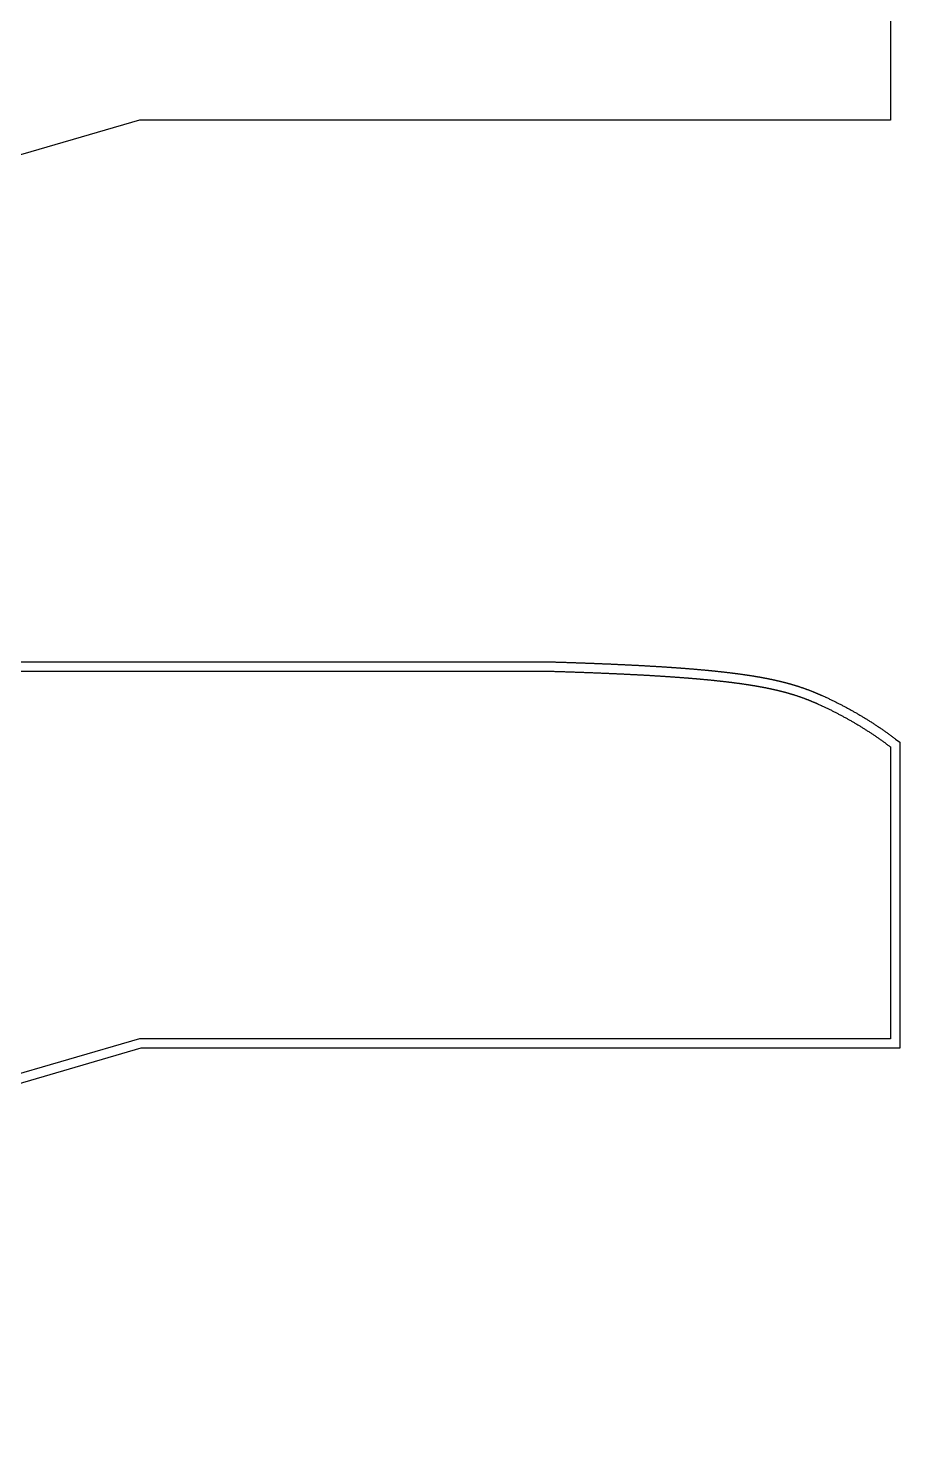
# Model space of a CAD drawing. Header units: inches. Extents: x -1514 to 1282, y -2074 to 286.
# Drawn here: x -1132.673 to -1130.351, y -1994.111 to -1990.371 of the extents above; entities that cross this region are included whole.
import ezdxf

# ---------------------------------------------------------------- set-up
doc = ezdxf.new("R2010")
doc.units = ezdxf.units.IN
doc.header["$LTSCALE"] = 0.1
doc.header["$MEASUREMENT"] = 0

msp = doc.modelspace()

# ---------------------------------------------------------------- linework, layer by layer
at = {"color": 7, "linetype": 'Continuous', "lineweight": 25}
for points in [[(-1130.37636, -1989.83879), (-1130.37636, -1990.61687), (-1132.37636, -1990.61687), (-1135.8751, -1991.63687)], [(-1193.71154, -1992.06055), (-1131.28237, -1992.06055), (-1131.27955, -1992.06063), (-1131.2771, -1992.06071), (-1131.27466, -1992.06078), (-1131.27223, -1992.06085), (-1131.2698, -1992.06093), (-1131.26738, -1992.061), (-1131.26496, -1992.06108), (-1131.26256, -1992.06115), (-1131.26015, -1992.06123), (-1131.25776, -1992.0613), (-1131.25536, -1992.06138), (-1131.25298, -1992.06145), (-1131.2506, -1992.06153), (-1131.24823, -1992.0616), (-1131.24586, -1992.06168), (-1131.2435, -1992.06175), (-1131.24114, -1992.06183), (-1131.23879, -1992.06191), (-1131.23645, -1992.06198), (-1131.23411, -1992.06206), (-1131.23178, -1992.06214), (-1131.22946, -1992.06222), (-1131.22714, -1992.06229), (-1131.22482, -1992.06237), (-1131.22252, -1992.06245), (-1131.22021, -1992.06253), (-1131.21792, -1992.06261), (-1131.21563, -1992.06269), (-1131.21334, -1992.06277), (-1131.21107, -1992.06285), (-1131.20879, -1992.06293), (-1131.20653, -1992.06301), (-1131.20427, -1992.06309), (-1131.20201, -1992.06317), (-1131.19976, -1992.06325), (-1131.19752, -1992.06333), (-1131.19528, -1992.06341), (-1131.19305, -1992.06349), (-1131.19082, -1992.06357), (-1131.1886, -1992.06365), (-1131.18639, -1992.06374), (-1131.18418, -1992.06382), (-1131.18197, -1992.0639), (-1131.17978, -1992.06398), (-1131.17758, -1992.06407), (-1131.1754, -1992.06415), (-1131.17322, -1992.06423), (-1131.17104, -1992.06432), (-1131.16887, -1992.0644), (-1131.16671, -1992.06448), (-1131.16455, -1992.06457), (-1131.1624, -1992.06465), (-1131.16025, -1992.06474), (-1131.15811, -1992.06482), (-1131.15598, -1992.06491), (-1131.15385, -1992.06499), (-1131.15172, -1992.06508), (-1131.1496, -1992.06516), (-1131.14749, -1992.06525), (-1131.14538, -1992.06534), (-1131.14328, -1992.06542), (-1131.14118, -1992.06551), (-1131.13909, -1992.0656), (-1131.13701, -1992.06568), (-1131.13493, -1992.06577), (-1131.13285, -1992.06586), (-1131.13078, -1992.06595), (-1131.12872, -1992.06603), (-1131.12666, -1992.06612), (-1131.12461, -1992.06621), (-1131.12256, -1992.0663), (-1131.12052, -1992.06639), (-1131.11849, -1992.06648), (-1131.11645, -1992.06657), (-1131.11443, -1992.06666), (-1131.11241, -1992.06675), (-1131.11039, -1992.06684), (-1131.10839, -1992.06693), (-1131.10638, -1992.06702), (-1131.10438, -1992.06711), (-1131.10239, -1992.0672), (-1131.1004, -1992.06729), (-1131.09842, -1992.06738), (-1131.09644, -1992.06748), (-1131.09447, -1992.06757), (-1131.0925, -1992.06766), (-1131.09054, -1992.06775), (-1131.08859, -1992.06785), (-1131.08664, -1992.06794), (-1131.08469, -1992.06803), (-1131.08275, -1992.06813), (-1131.08081, -1992.06822), (-1131.07889, -1992.06831), (-1131.07696, -1992.06841), (-1131.07504, -1992.0685), (-1131.07313, -1992.0686), (-1131.07122, -1992.06869), (-1131.06931, -1992.06879), (-1131.06742, -1992.06888), (-1131.06552, -1992.06898), (-1131.06363, -1992.06907), (-1131.06175, -1992.06917), (-1131.05987, -1992.06927), (-1131.058, -1992.06936), (-1131.05613, -1992.06946), (-1131.05427, -1992.06956), (-1131.05241, -1992.06965), (-1131.05056, -1992.06975), (-1131.04871, -1992.06985), (-1131.04687, -1992.06995), (-1131.04503, -1992.07004), (-1131.0432, -1992.07014), (-1131.04137, -1992.07024), (-1131.03955, -1992.07034), (-1131.03773, -1992.07044), (-1131.03592, -1992.07054), (-1131.03412, -1992.07064), (-1131.03231, -1992.07074), (-1131.03052, -1992.07084), (-1131.02872, -1992.07094), (-1131.02694, -1992.07104), (-1131.02515, -1992.07114), (-1131.02338, -1992.07124), (-1131.0216, -1992.07134), (-1131.01984, -1992.07144), (-1131.01807, -1992.07154), (-1131.01632, -1992.07165), (-1131.01456, -1992.07175), (-1131.01282, -1992.07185), (-1131.01107, -1992.07195), (-1131.00933, -1992.07206), (-1131.0076, -1992.07216), (-1131.00587, -1992.07226), (-1131.00415, -1992.07237), (-1131.00243, -1992.07247), (-1131.00072, -1992.07257), (-1130.99901, -1992.07268), (-1130.9973, -1992.07278), (-1130.9956, -1992.07289), (-1130.99391, -1992.07299), (-1130.99222, -1992.0731), (-1130.99053, -1992.0732), (-1130.98885, -1992.07331), (-1130.98718, -1992.07341), (-1130.98551, -1992.07352), (-1130.98384, -1992.07363), (-1130.98218, -1992.07373), (-1130.98052, -1992.07384), (-1130.97887, -1992.07395), (-1130.97722, -1992.07405), (-1130.97558, -1992.07416), (-1130.97394, -1992.07427), (-1130.97231, -1992.07438), (-1130.97068, -1992.07449), (-1130.96905, -1992.07459), (-1130.96743, -1992.0747), (-1130.96582, -1992.07481), (-1130.96421, -1992.07492), (-1130.9626, -1992.07503), (-1130.961, -1992.07514), (-1130.9594, -1992.07525), (-1130.95781, -1992.07536), (-1130.95622, -1992.07547), (-1130.95464, -1992.07558), (-1130.95306, -1992.07569), (-1130.95149, -1992.0758), (-1130.94992, -1992.07592), (-1130.94835, -1992.07603), (-1130.94679, -1992.07614), (-1130.94524, -1992.07625), (-1130.94368, -1992.07636), (-1130.94214, -1992.07648), (-1130.94059, -1992.07659), (-1130.93906, -1992.0767), (-1130.93752, -1992.07681), (-1130.93599, -1992.07693), (-1130.93447, -1992.07704), (-1130.93295, -1992.07716), (-1130.93143, -1992.07727), (-1130.92992, -1992.07738), (-1130.92841, -1992.0775), (-1130.92691, -1992.07761), (-1130.92541, -1992.07773), (-1130.92391, -1992.07785), (-1130.92242, -1992.07796), (-1130.92094, -1992.07808), (-1130.91946, -1992.07819), (-1130.91798, -1992.07831), (-1130.91651, -1992.07843), (-1130.91504, -1992.07854), (-1130.91357, -1992.07866), (-1130.91211, -1992.07878), (-1130.91066, -1992.07889), (-1130.90921, -1992.07901), (-1130.90776, -1992.07913), (-1130.90632, -1992.07925), (-1130.90488, -1992.07937), (-1130.90344, -1992.07949), (-1130.90201, -1992.07961), (-1130.90059, -1992.07973), (-1130.89916, -1992.07984), (-1130.89775, -1992.07996), (-1130.89633, -1992.08008), (-1130.89492, -1992.0802), (-1130.89352, -1992.08033), (-1130.89212, -1992.08045), (-1130.89072, -1992.08057), (-1130.88933, -1992.08069), (-1130.88794, -1992.08081), (-1130.88655, -1992.08093), (-1130.88517, -1992.08105), (-1130.88379, -1992.08118), (-1130.88242, -1992.0813), (-1130.88105, -1992.08142), (-1130.87969, -1992.08154), (-1130.87833, -1992.08167), (-1130.87697, -1992.08179), (-1130.87562, -1992.08191), (-1130.87427, -1992.08204), (-1130.87293, -1992.08216), (-1130.87158, -1992.08229), (-1130.87025, -1992.08241), (-1130.86892, -1992.08254), (-1130.86759, -1992.08266), (-1130.86626, -1992.08279), (-1130.86494, -1992.08291), (-1130.86362, -1992.08304), (-1130.86231, -1992.08317), (-1130.861, -1992.08329), (-1130.8597, -1992.08342), (-1130.8584, -1992.08355), (-1130.8571, -1992.08367), (-1130.8558, -1992.0838), (-1130.85451, -1992.08393), (-1130.85323, -1992.08406), (-1130.85195, -1992.08418), (-1130.85067, -1992.08431), (-1130.84939, -1992.08444), (-1130.84812, -1992.08457), (-1130.84686, -1992.0847), (-1130.84559, -1992.08483), (-1130.84433, -1992.08496), (-1130.84308, -1992.08509), (-1130.84183, -1992.08522), (-1130.84058, -1992.08535), (-1130.83934, -1992.08548), (-1130.83809, -1992.08561), (-1130.83686, -1992.08574), (-1130.83562, -1992.08587), (-1130.8344, -1992.086), (-1130.83317, -1992.08614), (-1130.83195, -1992.08627), (-1130.83073, -1992.0864), (-1130.82951, -1992.08653), (-1130.8283, -1992.08667), (-1130.8271, -1992.0868), (-1130.82589, -1992.08693), (-1130.82469, -1992.08707), (-1130.8235, -1992.0872), (-1130.8223, -1992.08734), (-1130.82111, -1992.08747), (-1130.81993, -1992.0876), (-1130.81875, -1992.08774), (-1130.81757, -1992.08787), (-1130.81639, -1992.08801), (-1130.81522, -1992.08815), (-1130.81405, -1992.08828), (-1130.81289, -1992.08842), (-1130.81173, -1992.08855), (-1130.81057, -1992.08869), (-1130.80941, -1992.08883), (-1130.80826, -1992.08897), (-1130.80712, -1992.0891), (-1130.80597, -1992.08924), (-1130.80483, -1992.08938), (-1130.8037, -1992.08952), (-1130.80256, -1992.08966), (-1130.80143, -1992.08979), (-1130.80031, -1992.08993), (-1130.79918, -1992.09007), (-1130.79806, -1992.09021), (-1130.79695, -1992.09035), (-1130.79583, -1992.09049), (-1130.79473, -1992.09063), (-1130.79362, -1992.09077), (-1130.79252, -1992.09091), (-1130.79142, -1992.09105), (-1130.79032, -1992.0912), (-1130.78923, -1992.09134), (-1130.78814, -1992.09148), (-1130.78705, -1992.09162), (-1130.78597, -1992.09176), (-1130.78489, -1992.09191), (-1130.78381, -1992.09205), (-1130.78274, -1992.09219), (-1130.78167, -1992.09234), (-1130.7806, -1992.09248), (-1130.77954, -1992.09262), (-1130.77848, -1992.09277), (-1130.77742, -1992.09291), (-1130.77637, -1992.09306), (-1130.77532, -1992.0932), (-1130.77427, -1992.09335), (-1130.77323, -1992.09349), (-1130.77219, -1992.09364), (-1130.77115, -1992.09378), (-1130.77011, -1992.09393), (-1130.76908, -1992.09408), (-1130.76805, -1992.09422), (-1130.76703, -1992.09437), (-1130.766, -1992.09452), (-1130.76498, -1992.09467), (-1130.76397, -1992.09481), (-1130.76296, -1992.09496), (-1130.76195, -1992.09511), (-1130.76094, -1992.09526), (-1130.75993, -1992.09541), (-1130.75893, -1992.09556), (-1130.75794, -1992.09571), (-1130.75694, -1992.09586), (-1130.75595, -1992.09601), (-1130.75496, -1992.09616), (-1130.75397, -1992.09631), (-1130.75299, -1992.09646), (-1130.75201, -1992.09661), (-1130.75103, -1992.09676), (-1130.75006, -1992.09691), (-1130.74909, -1992.09706), (-1130.74812, -1992.09721), (-1130.74715, -1992.09737), (-1130.74619, -1992.09752), (-1130.74523, -1992.09767), (-1130.74428, -1992.09783), (-1130.74332, -1992.09798), (-1130.74237, -1992.09813), (-1130.74142, -1992.09829), (-1130.74048, -1992.09844), (-1130.73954, -1992.0986), (-1130.7386, -1992.09875), (-1130.73766, -1992.09891), (-1130.73673, -1992.09906), (-1130.7358, -1992.09922), (-1130.73487, -1992.09937), (-1130.73394, -1992.09953), (-1130.73302, -1992.09968), (-1130.7321, -1992.09984), (-1130.73118, -1992.1), (-1130.73027, -1992.10016), (-1130.72936, -1992.10031), (-1130.72845, -1992.10047), (-1130.72754, -1992.10063), (-1130.72664, -1992.10079), (-1130.72574, -1992.10095), (-1130.72484, -1992.1011), (-1130.72394, -1992.10126), (-1130.72305, -1992.10142), (-1130.72216, -1992.10158), (-1130.72127, -1992.10174), (-1130.72039, -1992.1019), (-1130.7195, -1992.10206), (-1130.71862, -1992.10222), (-1130.71775, -1992.10238), (-1130.71687, -1992.10255), (-1130.716, -1992.10271), (-1130.71513, -1992.10287), (-1130.71426, -1992.10303), (-1130.7134, -1992.10319), (-1130.71254, -1992.10336), (-1130.71168, -1992.10352), (-1130.71082, -1992.10368), (-1130.70997, -1992.10385), (-1130.70912, -1992.10401), (-1130.70827, -1992.10417), (-1130.70742, -1992.10434), (-1130.70658, -1992.1045), (-1130.70574, -1992.10467), (-1130.7049, -1992.10483), (-1130.70406, -1992.105), (-1130.70323, -1992.10516), (-1130.70239, -1992.10533), (-1130.70157, -1992.1055), (-1130.70074, -1992.10566), (-1130.69991, -1992.10583), (-1130.69909, -1992.106), (-1130.69827, -1992.10616), (-1130.69746, -1992.10633), (-1130.69664, -1992.1065), (-1130.69583, -1992.10667), (-1130.69502, -1992.10684), (-1130.69421, -1992.107), (-1130.6934, -1992.10717), (-1130.6926, -1992.10734), (-1130.6918, -1992.10751), (-1130.691, -1992.10768), (-1130.69021, -1992.10785), (-1130.68941, -1992.10802), (-1130.68862, -1992.10819), (-1130.68783, -1992.10837), (-1130.68704, -1992.10854), (-1130.68626, -1992.10871), (-1130.68548, -1992.10888), (-1130.68469, -1992.10905), (-1130.68392, -1992.10922), (-1130.68314, -1992.1094), (-1130.68237, -1992.10957), (-1130.6816, -1992.10974), (-1130.68083, -1992.10992), (-1130.68006, -1992.11009), (-1130.67929, -1992.11026), (-1130.67853, -1992.11044), (-1130.67777, -1992.11061), (-1130.67701, -1992.11079), (-1130.67625, -1992.11096), (-1130.6755, -1992.11114), (-1130.67475, -1992.11132), (-1130.674, -1992.11149), (-1130.67325, -1992.11167), (-1130.6725, -1992.11184), (-1130.67176, -1992.11202), (-1130.67102, -1992.1122), (-1130.67028, -1992.11238), (-1130.66954, -1992.11255), (-1130.66879, -1992.11274), (-1130.66806, -1992.11291), (-1130.66733, -1992.11309), (-1130.6666, -1992.11327), (-1130.66587, -1992.11345), (-1130.66515, -1992.11363), (-1130.66442, -1992.11381), (-1130.6637, -1992.11399), (-1130.66298, -1992.11417), (-1130.66226, -1992.11435), (-1130.66155, -1992.11453), (-1130.66083, -1992.11471), (-1130.66012, -1992.1149), (-1130.65941, -1992.11508), (-1130.6587, -1992.11526), (-1130.658, -1992.11544), (-1130.65729, -1992.11562), (-1130.65659, -1992.11581), (-1130.65589, -1992.11599), (-1130.65519, -1992.11617), (-1130.65449, -1992.11636), (-1130.6538, -1992.11654), (-1130.65311, -1992.11673), (-1130.65242, -1992.11691), (-1130.65173, -1992.1171), (-1130.65104, -1992.11728), (-1130.65035, -1992.11747), (-1130.64967, -1992.11765), (-1130.64899, -1992.11784), (-1130.64831, -1992.11803), (-1130.64763, -1992.11821), (-1130.64695, -1992.1184), (-1130.64628, -1992.11859), (-1130.6456, -1992.11877), (-1130.64493, -1992.11896), (-1130.64426, -1992.11915), (-1130.64359, -1992.11934), (-1130.64293, -1992.11953), (-1130.64226, -1992.11972), (-1130.6416, -1992.11991), (-1130.64094, -1992.1201), (-1130.64028, -1992.12029), (-1130.63962, -1992.12048), (-1130.63896, -1992.12067), (-1130.63831, -1992.12086), (-1130.63766, -1992.12105), (-1130.63701, -1992.12124), (-1130.63636, -1992.12143), (-1130.63571, -1992.12162), (-1130.63506, -1992.12181), (-1130.63442, -1992.12201), (-1130.63377, -1992.1222), (-1130.63313, -1992.12239), (-1130.63249, -1992.12259), (-1130.63185, -1992.12278), (-1130.63122, -1992.12297), (-1130.63058, -1992.12317), (-1130.62994, -1992.12336), (-1130.62868, -1992.12375), (-1130.62743, -1992.12414), (-1130.62618, -1992.12453), (-1130.62493, -1992.12493), (-1130.62369, -1992.12532), (-1130.62246, -1992.12572), (-1130.62123, -1992.12611), (-1130.62001, -1992.12651), (-1130.61879, -1992.12691), (-1130.61758, -1992.12731), (-1130.61638, -1992.12771), (-1130.61518, -1992.12811), (-1130.61398, -1992.12851), (-1130.61279, -1992.12892), (-1130.61161, -1992.12932), (-1130.61043, -1992.12973), (-1130.60926, -1992.13014), (-1130.60809, -1992.13055), (-1130.60692, -1992.13095), (-1130.60576, -1992.13137), (-1130.60461, -1992.13178), (-1130.60346, -1992.13219), (-1130.60232, -1992.1326), (-1130.60118, -1992.13302), (-1130.60004, -1992.13343), (-1130.59891, -1992.13385), (-1130.59778, -1992.13427), (-1130.59666, -1992.13469), (-1130.59554, -1992.13511), (-1130.59443, -1992.13553), (-1130.59332, -1992.13595), (-1130.59221, -1992.13637), (-1130.59111, -1992.1368), (-1130.59002, -1992.13722), (-1130.58892, -1992.13765), (-1130.58783, -1992.13807), (-1130.58675, -1992.1385), (-1130.58566, -1992.13893), (-1130.58459, -1992.13936), (-1130.58351, -1992.13979), (-1130.58244, -1992.14022), (-1130.58137, -1992.14065), (-1130.58031, -1992.14109), (-1130.57925, -1992.14152), (-1130.57819, -1992.14196), (-1130.57713, -1992.14239), (-1130.57608, -1992.14283), (-1130.57503, -1992.14327), (-1130.57399, -1992.14371), (-1130.57294, -1992.14415), (-1130.5719, -1992.14459), (-1130.57087, -1992.14503), (-1130.56983, -1992.14547), (-1130.5688, -1992.14591), (-1130.56777, -1992.14636), (-1130.56674, -1992.1468), (-1130.56572, -1992.14725), (-1130.5647, -1992.1477), (-1130.56368, -1992.14814), (-1130.56266, -1992.14859), (-1130.56164, -1992.14904), (-1130.56063, -1992.14949), (-1130.55962, -1992.14994), (-1130.5586, -1992.1504), (-1130.5566, -1992.1513), (-1130.55459, -1992.15221), (-1130.55259, -1992.15312), (-1130.55061, -1992.15403), (-1130.55011, -1992.15426), (-1130.54961, -1992.15449), (-1130.54859, -1992.15496), (-1130.54659, -1992.15589), (-1130.54459, -1992.15682), (-1130.54259, -1992.15776), (-1130.54059, -1992.1587), (-1130.5386, -1992.15965), (-1130.5366, -1992.1606), (-1130.53461, -1992.16156), (-1130.53262, -1992.16252), (-1130.53063, -1992.16348), (-1130.52865, -1992.16445), (-1130.52666, -1992.16543), (-1130.52468, -1992.16641), (-1130.5227, -1992.16739), (-1130.52072, -1992.16838), (-1130.51875, -1992.16937), (-1130.51677, -1992.17036), (-1130.5148, -1992.17136), (-1130.51283, -1992.17237), (-1130.51086, -1992.17338), (-1130.50889, -1992.17439), (-1130.50693, -1992.17541), (-1130.50497, -1992.17643), (-1130.50301, -1992.17746), (-1130.50105, -1992.17849), (-1130.4991, -1992.17953), (-1130.49714, -1992.18056), (-1130.49519, -1992.18161), (-1130.49324, -1992.18266), (-1130.4913, -1992.18371), (-1130.48935, -1992.18477), (-1130.48741, -1992.18583), (-1130.48547, -1992.18689), (-1130.48353, -1992.18796), (-1130.48159, -1992.18903), (-1130.47966, -1992.19011), (-1130.47773, -1992.19119), (-1130.4758, -1992.19228), (-1130.47387, -1992.19337), (-1130.47195, -1992.19447), (-1130.47003, -1992.19556), (-1130.46811, -1992.19667), (-1130.46619, -1992.19777), (-1130.46428, -1992.19889), (-1130.46236, -1992.2), (-1130.46045, -1992.20112), (-1130.45855, -1992.20225), (-1130.45664, -1992.20337), (-1130.45474, -1992.20451), (-1130.45284, -1992.20564), (-1130.45094, -1992.20678), (-1130.44905, -1992.20793), (-1130.44715, -1992.20908), (-1130.44526, -1992.21023), (-1130.44338, -1992.21138), (-1130.44149, -1992.21255), (-1130.43961, -1992.21371), (-1130.43773, -1992.21488), (-1130.43585, -1992.21605), (-1130.43397, -1992.21723), (-1130.4321, -1992.21841), (-1130.43023, -1992.2196), (-1130.42837, -1992.22079), (-1130.4265, -1992.22198), (-1130.42464, -1992.22318), (-1130.42278, -1992.22438), (-1130.42092, -1992.22558), (-1130.41907, -1992.22679), (-1130.41722, -1992.22801), (-1130.41537, -1992.22922), (-1130.41352, -1992.23044), (-1130.41168, -1992.23167), (-1130.40984, -1992.2329), (-1130.408, -1992.23413), (-1130.40617, -1992.23537), (-1130.40434, -1992.23661), (-1130.40251, -1992.23785), (-1130.40068, -1992.2391), (-1130.39886, -1992.24036), (-1130.39704, -1992.24161), (-1130.39522, -1992.24287), (-1130.39341, -1992.24414), (-1130.39159, -1992.24541), (-1130.38978, -1992.24668), (-1130.38798, -1992.24795), (-1130.38617, -1992.24923), (-1130.38437, -1992.25052), (-1130.38258, -1992.25181), (-1130.38078, -1992.2531), (-1130.37899, -1992.25439), (-1130.3772, -1992.25569), (-1130.37542, -1992.25699), (-1130.37363, -1992.2583), (-1130.37186, -1992.25961), (-1130.37008, -1992.26093), (-1130.36831, -1992.26224), (-1130.36654, -1992.26357), (-1130.36477, -1992.26489), (-1130.363, -1992.26622), (-1130.35136, -1992.27504), (-1130.35136, -1993.09055), (-1132.37279, -1993.09055), (-1135.87153, -1994.11055)], [(-1193.71122, -1992.08555), (-1131.28274, -1992.08555), (-1131.28029, -1992.08562), (-1131.27785, -1992.0857), (-1131.27541, -1992.08577), (-1131.27298, -1992.08584), (-1131.27056, -1992.08592), (-1131.26814, -1992.08599), (-1131.26573, -1992.08606), (-1131.26333, -1992.08614), (-1131.26093, -1992.08621), (-1131.25854, -1992.08629), (-1131.25615, -1992.08636), (-1131.25377, -1992.08644), (-1131.25139, -1992.08651), (-1131.24903, -1992.08659), (-1131.24666, -1992.08667), (-1131.24431, -1992.08674), (-1131.24196, -1992.08682), (-1131.23961, -1992.08689), (-1131.23727, -1992.08697), (-1131.23494, -1992.08705), (-1131.23261, -1992.08713), (-1131.23029, -1992.0872), (-1131.22798, -1992.08728), (-1131.22567, -1992.08736), (-1131.22336, -1992.08744), (-1131.22107, -1992.08752), (-1131.21878, -1992.08759), (-1131.21649, -1992.08767), (-1131.21421, -1992.08775), (-1131.21194, -1992.08783), (-1131.20967, -1992.08791), (-1131.20741, -1992.08799), (-1131.20515, -1992.08807), (-1131.2029, -1992.08815), (-1131.20066, -1992.08823), (-1131.19842, -1992.08831), (-1131.19618, -1992.08839), (-1131.19396, -1992.08847), (-1131.19174, -1992.08855), (-1131.18952, -1992.08864), (-1131.18731, -1992.08872), (-1131.18511, -1992.0888), (-1131.18291, -1992.08888), (-1131.18072, -1992.08896), (-1131.17853, -1992.08905), (-1131.17635, -1992.08913), (-1131.17417, -1992.08921), (-1131.172, -1992.0893), (-1131.16984, -1992.08938), (-1131.16768, -1992.08946), (-1131.16553, -1992.08955), (-1131.16338, -1992.08963), (-1131.16124, -1992.08972), (-1131.1591, -1992.0898), (-1131.15697, -1992.08989), (-1131.15485, -1992.08997), (-1131.15273, -1992.09006), (-1131.15062, -1992.09014), (-1131.14851, -1992.09023), (-1131.14641, -1992.09031), (-1131.14431, -1992.0904), (-1131.14222, -1992.09049), (-1131.14013, -1992.09057), (-1131.13805, -1992.09066), (-1131.13598, -1992.09075), (-1131.13391, -1992.09084), (-1131.13185, -1992.09092), (-1131.12979, -1992.09101), (-1131.12774, -1992.0911), (-1131.12569, -1992.09119), (-1131.12365, -1992.09128), (-1131.12161, -1992.09137), (-1131.11958, -1992.09145), (-1131.11756, -1992.09154), (-1131.11554, -1992.09163), (-1131.11352, -1992.09172), (-1131.11151, -1992.09181), (-1131.10951, -1992.0919), (-1131.10751, -1992.09199), (-1131.10552, -1992.09208), (-1131.10353, -1992.09218), (-1131.10155, -1992.09227), (-1131.09957, -1992.09236), (-1131.0976, -1992.09245), (-1131.09564, -1992.09254), (-1131.09368, -1992.09263), (-1131.09172, -1992.09273), (-1131.08977, -1992.09282), (-1131.08783, -1992.09291), (-1131.08589, -1992.093), (-1131.08395, -1992.0931), (-1131.08202, -1992.09319), (-1131.0801, -1992.09328), (-1131.07818, -1992.09338), (-1131.07627, -1992.09347), (-1131.07436, -1992.09357), (-1131.07246, -1992.09366), (-1131.07056, -1992.09376), (-1131.06867, -1992.09385), (-1131.06678, -1992.09395), (-1131.0649, -1992.09404), (-1131.06302, -1992.09414), (-1131.06115, -1992.09423), (-1131.05929, -1992.09433), (-1131.05743, -1992.09443), (-1131.05557, -1992.09452), (-1131.05372, -1992.09462), (-1131.05187, -1992.09472), (-1131.05003, -1992.09481), (-1131.0482, -1992.09491), (-1131.04637, -1992.09501), (-1131.04454, -1992.09511), (-1131.04272, -1992.0952), (-1131.04091, -1992.0953), (-1131.0391, -1992.0954), (-1131.03729, -1992.0955), (-1131.03549, -1992.0956), (-1131.03369, -1992.0957), (-1131.0319, -1992.0958), (-1131.03012, -1992.0959), (-1131.02834, -1992.096), (-1131.02656, -1992.0961), (-1131.02479, -1992.0962), (-1131.02303, -1992.0963), (-1131.02127, -1992.0964), (-1131.01951, -1992.0965), (-1131.01776, -1992.0966), (-1131.01602, -1992.09671), (-1131.01428, -1992.09681), (-1131.01254, -1992.09691), (-1131.01081, -1992.09701), (-1131.00909, -1992.09711), (-1131.00736, -1992.09722), (-1131.00565, -1992.09732), (-1131.00394, -1992.09742), (-1131.00223, -1992.09753), (-1131.00053, -1992.09763), (-1130.99883, -1992.09774), (-1130.99714, -1992.09784), (-1130.99545, -1992.09794), (-1130.99377, -1992.09805), (-1130.99209, -1992.09815), (-1130.99042, -1992.09826), (-1130.98875, -1992.09836), (-1130.98709, -1992.09847), (-1130.98543, -1992.09858), (-1130.98378, -1992.09868), (-1130.98213, -1992.09879), (-1130.98049, -1992.09889), (-1130.97885, -1992.099), (-1130.97721, -1992.09911), (-1130.97558, -1992.09922), (-1130.97396, -1992.09932), (-1130.97233, -1992.09943), (-1130.97072, -1992.09954), (-1130.96911, -1992.09965), (-1130.9675, -1992.09976), (-1130.9659, -1992.09986), (-1130.9643, -1992.09997), (-1130.96271, -1992.10008), (-1130.96112, -1992.10019), (-1130.95954, -1992.1003), (-1130.95796, -1992.10041), (-1130.95638, -1992.10052), (-1130.95481, -1992.10063), (-1130.95325, -1992.10074), (-1130.95169, -1992.10085), (-1130.95013, -1992.10096), (-1130.94858, -1992.10107), (-1130.94703, -1992.10119), (-1130.94549, -1992.1013), (-1130.94395, -1992.10141), (-1130.94242, -1992.10152), (-1130.94089, -1992.10163), (-1130.93936, -1992.10175), (-1130.93784, -1992.10186), (-1130.93633, -1992.10197), (-1130.93482, -1992.10209), (-1130.93331, -1992.1022), (-1130.93181, -1992.10231), (-1130.93031, -1992.10243), (-1130.92881, -1992.10254), (-1130.92733, -1992.10266), (-1130.92584, -1992.10277), (-1130.92436, -1992.10289), (-1130.92288, -1992.103), (-1130.92141, -1992.10312), (-1130.91994, -1992.10323), (-1130.91848, -1992.10335), (-1130.91702, -1992.10346), (-1130.91557, -1992.10358), (-1130.91412, -1992.1037), (-1130.91267, -1992.10381), (-1130.91123, -1992.10393), (-1130.90979, -1992.10405), (-1130.90836, -1992.10417), (-1130.90693, -1992.10428), (-1130.90551, -1992.1044), (-1130.90409, -1992.10452), (-1130.90267, -1992.10464), (-1130.90126, -1992.10476), (-1130.89985, -1992.10488), (-1130.89845, -1992.10499), (-1130.89705, -1992.10511), (-1130.89565, -1992.10523), (-1130.89426, -1992.10535), (-1130.89288, -1992.10547), (-1130.89149, -1992.10559), (-1130.89012, -1992.10571), (-1130.88874, -1992.10584), (-1130.88737, -1992.10596), (-1130.88601, -1992.10608), (-1130.88464, -1992.1062), (-1130.88329, -1992.10632), (-1130.88193, -1992.10644), (-1130.88058, -1992.10657), (-1130.87924, -1992.10669), (-1130.8779, -1992.10681), (-1130.87656, -1992.10693), (-1130.87523, -1992.10706), (-1130.8739, -1992.10718), (-1130.87257, -1992.1073), (-1130.87125, -1992.10743), (-1130.86993, -1992.10755), (-1130.86862, -1992.10768), (-1130.86731, -1992.1078), (-1130.866, -1992.10793), (-1130.8647, -1992.10805), (-1130.86341, -1992.10818), (-1130.86211, -1992.1083), (-1130.86082, -1992.10843), (-1130.85954, -1992.10855), (-1130.85826, -1992.10868), (-1130.85698, -1992.10881), (-1130.8557, -1992.10893), (-1130.85443, -1992.10906), (-1130.85317, -1992.10919), (-1130.85191, -1992.10931), (-1130.85065, -1992.10944), (-1130.84939, -1992.10957), (-1130.84814, -1992.1097), (-1130.8469, -1992.10983), (-1130.84565, -1992.10996), (-1130.84441, -1992.11008), (-1130.84318, -1992.11021), (-1130.84195, -1992.11034), (-1130.84072, -1992.11047), (-1130.83949, -1992.1106), (-1130.83827, -1992.11073), (-1130.83706, -1992.11086), (-1130.83584, -1992.11099), (-1130.83464, -1992.11112), (-1130.83343, -1992.11126), (-1130.83223, -1992.11139), (-1130.83103, -1992.11152), (-1130.82984, -1992.11165), (-1130.82865, -1992.11178), (-1130.82746, -1992.11191), (-1130.82628, -1992.11205), (-1130.8251, -1992.11218), (-1130.82392, -1992.11231), (-1130.82275, -1992.11244), (-1130.82158, -1992.11258), (-1130.82042, -1992.11271), (-1130.81925, -1992.11285), (-1130.8181, -1992.11298), (-1130.81694, -1992.11311), (-1130.81579, -1992.11325), (-1130.81464, -1992.11338), (-1130.8135, -1992.11352), (-1130.81236, -1992.11365), (-1130.81122, -1992.11379), (-1130.81009, -1992.11393), (-1130.80896, -1992.11406), (-1130.80784, -1992.1142), (-1130.80671, -1992.11433), (-1130.8056, -1992.11447), (-1130.80448, -1992.11461), (-1130.80337, -1992.11475), (-1130.80226, -1992.11488), (-1130.80116, -1992.11502), (-1130.80005, -1992.11516), (-1130.79896, -1992.1153), (-1130.79786, -1992.11543), (-1130.79677, -1992.11557), (-1130.79568, -1992.11571), (-1130.7946, -1992.11585), (-1130.79352, -1992.11599), (-1130.79244, -1992.11613), (-1130.79137, -1992.11627), (-1130.7903, -1992.11641), (-1130.78923, -1992.11655), (-1130.78816, -1992.11669), (-1130.7871, -1992.11683), (-1130.78605, -1992.11697), (-1130.78499, -1992.11711), (-1130.78394, -1992.11726), (-1130.78289, -1992.1174), (-1130.78185, -1992.11754), (-1130.78081, -1992.11768), (-1130.77977, -1992.11782), (-1130.77873, -1992.11797), (-1130.7777, -1992.11811), (-1130.77668, -1992.11825), (-1130.77565, -1992.1184), (-1130.77463, -1992.11854), (-1130.77361, -1992.11868), (-1130.7726, -1992.11883), (-1130.77158, -1992.11897), (-1130.77058, -1992.11912), (-1130.76957, -1992.11926), (-1130.76857, -1992.11941), (-1130.76757, -1992.11955), (-1130.76657, -1992.1197), (-1130.76558, -1992.11984), (-1130.76459, -1992.11999), (-1130.7636, -1992.12014), (-1130.76262, -1992.12028), (-1130.76164, -1992.12043), (-1130.76066, -1992.12058), (-1130.75969, -1992.12072), (-1130.75871, -1992.12087), (-1130.75775, -1992.12102), (-1130.75678, -1992.12117), (-1130.75582, -1992.12132), (-1130.75486, -1992.12147), (-1130.7539, -1992.12161), (-1130.75295, -1992.12176), (-1130.752, -1992.12191), (-1130.75105, -1992.12206), (-1130.75011, -1992.12221), (-1130.74917, -1992.12236), (-1130.74823, -1992.12251), (-1130.74729, -1992.12266), (-1130.74636, -1992.12281), (-1130.74543, -1992.12296), (-1130.7445, -1992.12311), (-1130.74358, -1992.12327), (-1130.74266, -1992.12342), (-1130.74174, -1992.12357), (-1130.74083, -1992.12372), (-1130.73991, -1992.12387), (-1130.73901, -1992.12403), (-1130.7381, -1992.12418), (-1130.7372, -1992.12433), (-1130.73629, -1992.12449), (-1130.7354, -1992.12464), (-1130.7345, -1992.12479), (-1130.73361, -1992.12495), (-1130.73272, -1992.1251), (-1130.73183, -1992.12526), (-1130.73095, -1992.12541), (-1130.73007, -1992.12557), (-1130.72919, -1992.12572), (-1130.72831, -1992.12588), (-1130.72744, -1992.12603), (-1130.72657, -1992.12619), (-1130.7257, -1992.12635), (-1130.72484, -1992.1265), (-1130.72398, -1992.12666), (-1130.72312, -1992.12682), (-1130.72226, -1992.12697), (-1130.72141, -1992.12713), (-1130.72056, -1992.12729), (-1130.71971, -1992.12745), (-1130.71886, -1992.12761), (-1130.71802, -1992.12776), (-1130.71718, -1992.12792), (-1130.71634, -1992.12808), (-1130.7155, -1992.12824), (-1130.71467, -1992.1284), (-1130.71384, -1992.12856), (-1130.71301, -1992.12872), (-1130.71219, -1992.12888), (-1130.71136, -1992.12904), (-1130.71054, -1992.1292), (-1130.70973, -1992.12936), (-1130.70891, -1992.12952), (-1130.7081, -1992.12968), (-1130.70729, -1992.12985), (-1130.70648, -1992.13001), (-1130.70567, -1992.13017), (-1130.70487, -1992.13033), (-1130.70407, -1992.1305), (-1130.70327, -1992.13066), (-1130.70248, -1992.13082), (-1130.70169, -1992.13098), (-1130.7009, -1992.13115), (-1130.70011, -1992.13131), (-1130.69932, -1992.13148), (-1130.69854, -1992.13164), (-1130.69776, -1992.13181), (-1130.69698, -1992.13197), (-1130.6962, -1992.13214), (-1130.69543, -1992.1323), (-1130.69466, -1992.13247), (-1130.69389, -1992.13263), (-1130.69312, -1992.1328), (-1130.69236, -1992.13296), (-1130.6916, -1992.13313), (-1130.69084, -1992.1333), (-1130.69008, -1992.13347), (-1130.68932, -1992.13363), (-1130.68857, -1992.1338), (-1130.68782, -1992.13397), (-1130.68707, -1992.13414), (-1130.68633, -1992.1343), (-1130.68558, -1992.13447), (-1130.68484, -1992.13464), (-1130.6841, -1992.13481), (-1130.68337, -1992.13498), (-1130.68263, -1992.13515), (-1130.6819, -1992.13532), (-1130.68117, -1992.13549), (-1130.68044, -1992.13566), (-1130.67971, -1992.13583), (-1130.67899, -1992.136), (-1130.67827, -1992.13617), (-1130.67755, -1992.13634), (-1130.67683, -1992.13651), (-1130.67611, -1992.13669), (-1130.6754, -1992.13686), (-1130.67469, -1992.13703), (-1130.67398, -1992.1372), (-1130.67327, -1992.13738), (-1130.67257, -1992.13755), (-1130.67186, -1992.13772), (-1130.67116, -1992.1379), (-1130.67046, -1992.13807), (-1130.66977, -1992.13824), (-1130.66907, -1992.13842), (-1130.66838, -1992.13859), (-1130.66769, -1992.13877), (-1130.667, -1992.13894), (-1130.66631, -1992.13912), (-1130.66563, -1992.13929), (-1130.66494, -1992.13947), (-1130.66426, -1992.13964), (-1130.66358, -1992.13982), (-1130.66291, -1992.14), (-1130.66223, -1992.14017), (-1130.66156, -1992.14035), (-1130.66089, -1992.14053), (-1130.66022, -1992.1407), (-1130.65955, -1992.14088), (-1130.65888, -1992.14106), (-1130.65822, -1992.14124), (-1130.65756, -1992.14142), (-1130.6569, -1992.1416), (-1130.65624, -1992.14177), (-1130.65558, -1992.14195), (-1130.65493, -1992.14213), (-1130.65427, -1992.14231), (-1130.65362, -1992.14249), (-1130.65297, -1992.14267), (-1130.65233, -1992.14285), (-1130.65168, -1992.14303), (-1130.65104, -1992.14322), (-1130.65039, -1992.1434), (-1130.64975, -1992.14358), (-1130.64911, -1992.14376), (-1130.64848, -1992.14394), (-1130.64784, -1992.14412), (-1130.64721, -1992.14431), (-1130.64658, -1992.14449), (-1130.64595, -1992.14467), (-1130.64532, -1992.14485), (-1130.64469, -1992.14504), (-1130.64406, -1992.14522), (-1130.64344, -1992.14541), (-1130.64282, -1992.14559), (-1130.6422, -1992.14577), (-1130.64158, -1992.14596), (-1130.64096, -1992.14614), (-1130.64035, -1992.14633), (-1130.63973, -1992.14651), (-1130.63912, -1992.1467), (-1130.63851, -1992.14689), (-1130.6379, -1992.14707), (-1130.63729, -1992.14726), (-1130.63608, -1992.14763), (-1130.63488, -1992.14801), (-1130.63368, -1992.14838), (-1130.63248, -1992.14876), (-1130.6313, -1992.14914), (-1130.63011, -1992.14952), (-1130.62894, -1992.1499), (-1130.62777, -1992.15028), (-1130.6266, -1992.15066), (-1130.62544, -1992.15104), (-1130.62429, -1992.15142), (-1130.62314, -1992.15181), (-1130.622, -1992.15219), (-1130.62086, -1992.15258), (-1130.61973, -1992.15297), (-1130.6186, -1992.15336), (-1130.61748, -1992.15375), (-1130.61636, -1992.15414), (-1130.61525, -1992.15453), (-1130.61414, -1992.15492), (-1130.61303, -1992.15532), (-1130.61193, -1992.15571), (-1130.61084, -1992.15611), (-1130.60975, -1992.1565), (-1130.60866, -1992.1569), (-1130.60758, -1992.1573), (-1130.6065, -1992.1577), (-1130.60543, -1992.1581), (-1130.60436, -1992.1585), (-1130.60329, -1992.1589), (-1130.60223, -1992.15931), (-1130.60117, -1992.15971), (-1130.60012, -1992.16012), (-1130.59906, -1992.16053), (-1130.59802, -1992.16093), (-1130.59697, -1992.16134), (-1130.59593, -1992.16175), (-1130.59489, -1992.16216), (-1130.59386, -1992.16258), (-1130.59283, -1992.16299), (-1130.5918, -1992.1634), (-1130.59078, -1992.16382), (-1130.58975, -1992.16423), (-1130.58874, -1992.16465), (-1130.58772, -1992.16507), (-1130.58671, -1992.16549), (-1130.58569, -1992.16591), (-1130.58469, -1992.16633), (-1130.58368, -1992.16675), (-1130.58268, -1992.16717), (-1130.58167, -1992.1676), (-1130.58068, -1992.16802), (-1130.57968, -1992.16845), (-1130.57868, -1992.16888), (-1130.57769, -1992.16931), (-1130.5767, -1992.16974), (-1130.57571, -1992.17017), (-1130.57472, -1992.1706), (-1130.57374, -1992.17103), (-1130.57275, -1992.17146), (-1130.57177, -1992.1719), (-1130.57079, -1992.17233), (-1130.56981, -1992.17277), (-1130.56883, -1992.17321), (-1130.56688, -1992.17409), (-1130.56493, -1992.17497), (-1130.56299, -1992.17585), (-1130.56105, -1992.17674), (-1130.56056, -1992.17697), (-1130.56007, -1992.17719), (-1130.5591, -1992.17764), (-1130.55714, -1992.17855), (-1130.55519, -1992.17946), (-1130.55324, -1992.18038), (-1130.55129, -1992.1813), (-1130.54935, -1992.18222), (-1130.5474, -1992.18315), (-1130.54546, -1992.18408), (-1130.54352, -1992.18502), (-1130.54158, -1992.18596), (-1130.53964, -1992.18691), (-1130.5377, -1992.18786), (-1130.53577, -1992.18881), (-1130.53384, -1992.18977), (-1130.53191, -1992.19073), (-1130.52998, -1992.1917), (-1130.52806, -1992.19267), (-1130.52613, -1992.19365), (-1130.52421, -1992.19463), (-1130.52229, -1992.19561), (-1130.52037, -1992.1966), (-1130.51846, -1992.19759), (-1130.51654, -1992.19859), (-1130.51463, -1992.19959), (-1130.51272, -1992.2006), (-1130.51082, -1992.20161), (-1130.50891, -1992.20262), (-1130.50701, -1992.20364), (-1130.50511, -1992.20466), (-1130.50321, -1992.20569), (-1130.50131, -1992.20672), (-1130.49942, -1992.20775), (-1130.49752, -1992.20879), (-1130.49563, -1992.20984), (-1130.49374, -1992.21088), (-1130.49186, -1992.21193), (-1130.48997, -1992.21299), (-1130.48809, -1992.21405), (-1130.48621, -1992.21511), (-1130.48434, -1992.21618), (-1130.48246, -1992.21725), (-1130.48059, -1992.21833), (-1130.47872, -1992.21941), (-1130.47685, -1992.22049), (-1130.47499, -1992.22158), (-1130.47312, -1992.22267), (-1130.47126, -1992.22377), (-1130.4694, -1992.22487), (-1130.46755, -1992.22598), (-1130.46569, -1992.22708), (-1130.46384, -1992.2282), (-1130.46199, -1992.22931), (-1130.46015, -1992.23043), (-1130.4583, -1992.23156), (-1130.45646, -1992.23269), (-1130.45462, -1992.23382), (-1130.45279, -1992.23496), (-1130.45095, -1992.2361), (-1130.44912, -1992.23724), (-1130.44729, -1992.23839), (-1130.44546, -1992.23954), (-1130.44364, -1992.2407), (-1130.44182, -1992.24186), (-1130.44, -1992.24302), (-1130.43818, -1992.24419), (-1130.43637, -1992.24536), (-1130.43456, -1992.24654), (-1130.43275, -1992.24772), (-1130.43095, -1992.2489), (-1130.42914, -1992.25009), (-1130.42734, -1992.25128), (-1130.42554, -1992.25247), (-1130.42375, -1992.25367), (-1130.42196, -1992.25487), (-1130.42017, -1992.25608), (-1130.41838, -1992.25729), (-1130.4166, -1992.25851), (-1130.41482, -1992.25972), (-1130.41304, -1992.26095), (-1130.41126, -1992.26217), (-1130.40949, -1992.2634), (-1130.40772, -1992.26463), (-1130.40595, -1992.26587), (-1130.40419, -1992.26711), (-1130.40243, -1992.26836), (-1130.40067, -1992.2696), (-1130.39891, -1992.27086), (-1130.39716, -1992.27211), (-1130.39541, -1992.27337), (-1130.39366, -1992.27464), (-1130.39192, -1992.2759), (-1130.39018, -1992.27717), (-1130.38844, -1992.27845), (-1130.3867, -1992.27973), (-1130.38497, -1992.28101), (-1130.38324, -1992.28229), (-1130.38152, -1992.28358), (-1130.37979, -1992.28487), (-1130.37807, -1992.28617), (-1130.37636, -1992.28747), (-1130.37636, -1993.06555), (-1132.37636, -1993.06555), (-1135.8751, -1994.08555)]]:
    msp.add_lwpolyline(points, dxfattribs=at)

doc.saveas('drawing.dxf')
